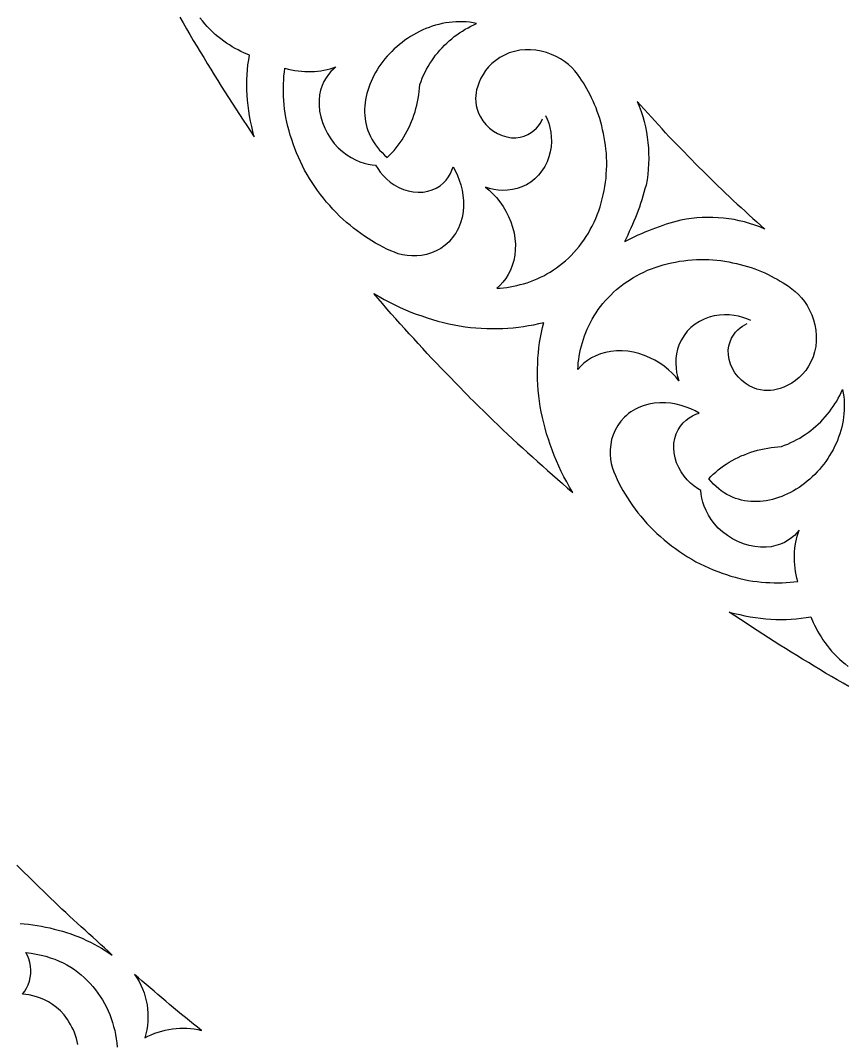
# Model space of a CAD drawing. Extents: x -1903 to -234, y -575 to 545.
# Drawn here: x -1659 to -1506.8, y -367.3 to -178.6 of the extents above; entities that cross this region are included whole.
import ezdxf

# ---------------------------------------------------------------- set-up
doc = ezdxf.new("R2010")
doc.units = 0
doc.layers.add('LAYER_1', color=18, linetype='CONTINUOUS')

msp = doc.modelspace()

# ---------------------------------------------------------------- linework, layer by layer
at = {"layer": 'LAYER_1'}
msp.add_lwpolyline([(-1342.91, 545.22, 0.414214), (-1902.91, -14.78, 0.414214), (-1342.91, -574.78, 0.414214), (-782.91, -14.78, 0.414214)], format="xyb", close=True, dxfattribs=at)
for points in [[(-1629.55, -178.03), (-1628.94, -179.11), (-1628.32, -180.18), (-1627.71, -181.26), (-1627.1, -182.33), (-1626.46, -183.39), (-1625.82, -184.45), (-1625.17, -185.5), (-1624.52, -186.56), (-1623.88, -187.61), (-1623.23, -188.67), (-1622.58, -189.72), (-1621.94, -190.78), (-1621.28, -191.83), (-1620.6, -192.86), (-1619.92, -193.9), (-1619.24, -194.93), (-1618.56, -195.97), (-1617.88, -197), (-1617.21, -198.03), (-1616.53, -199.07), (-1615.85, -200.1), (-1616.1, -199.14), (-1616.32, -198.17), (-1616.53, -197.2), (-1616.7, -196.24), (-1616.85, -195.28), (-1616.98, -194.32), (-1617.08, -193.37), (-1617.15, -192.42), (-1617.2, -191.48), (-1617.22, -190.54), (-1617.21, -189.61), (-1617.18, -188.68), (-1617.1, -187.75), (-1617, -186.83), (-1616.87, -185.92), (-1616.71, -185.02), (-1617.76, -184.6), (-1618.29, -184.34), (-1618.82, -184.09), (-1619.35, -183.8), (-1619.89, -183.5), (-1620.42, -183.16), (-1620.95, -182.82), (-1621.48, -182.44), (-1622, -182.06), (-1622.52, -181.64), (-1623.04, -181.21), (-1623.54, -180.75), (-1624.03, -180.27), (-1624.5, -179.76), (-1624.97, -179.24), (-1625.41, -178.69), (-1625.86, -178.15)], [(-1562.11, -196.14), (-1561.8, -196.84), (-1561.53, -197.58), (-1561.32, -198.38), (-1561.15, -199.21), (-1561.06, -200.09), (-1561.04, -200.99), (-1561.1, -201.92), (-1561.24, -202.86), (-1561.49, -203.79), (-1561.82, -204.7), (-1562.26, -205.57), (-1562.78, -206.39), (-1563.39, -207.15), (-1564.08, -207.83), (-1564.83, -208.43), (-1565.64, -208.93), (-1566.48, -209.33), (-1567.35, -209.63), (-1568.24, -209.83), (-1569.12, -209.94), (-1569.99, -209.97), (-1570.84, -209.91), (-1571.66, -209.79), (-1572.44, -209.62), (-1573.19, -209.39), (-1572.49, -209.96), (-1571.82, -210.6), (-1571.16, -211.31), (-1570.54, -212.09), (-1569.96, -212.92), (-1569.43, -213.82), (-1568.95, -214.76), (-1568.53, -215.74), (-1568.19, -216.75), (-1567.93, -217.78), (-1567.76, -218.83), (-1567.68, -219.88), (-1567.69, -220.91), (-1567.8, -221.92), (-1567.98, -222.89), (-1568.25, -223.82), (-1568.59, -224.69), (-1569, -225.49), (-1569.46, -226.23), (-1569.98, -226.9), (-1570.53, -227.5), (-1571.1, -228.03), (-1570.5, -227.98), (-1569.89, -227.94), (-1569.27, -227.85), (-1568.65, -227.77), (-1568.02, -227.64), (-1567.4, -227.52), (-1566.77, -227.35), (-1566.15, -227.19), (-1565.52, -226.99), (-1564.9, -226.78), (-1564.28, -226.53), (-1563.67, -226.28), (-1563.06, -225.99), (-1562.45, -225.7), (-1561.85, -225.36), (-1561.25, -225.03), (-1560.67, -224.64), (-1560.09, -224.26), (-1559.53, -223.83), (-1558.97, -223.41), (-1558.43, -222.93), (-1557.9, -222.46), (-1557.39, -221.95), (-1556.88, -221.43), (-1556.4, -220.87), (-1555.92, -220.32), (-1555.48, -219.72), (-1555.04, -219.13), (-1554.63, -218.5), (-1554.22, -217.87), (-1553.86, -217.2), (-1553.49, -216.54), (-1553.17, -215.85), (-1552.85, -215.16), (-1552.57, -214.45), (-1552.29, -213.73), (-1552.06, -213), (-1551.83, -212.27), (-1551.64, -211.52), (-1551.46, -210.78), (-1551.31, -210.01), (-1551.16, -209.25), (-1551.06, -208.48), (-1550.96, -207.71), (-1550.91, -206.94), (-1550.85, -206.17), (-1550.84, -205.41), (-1550.83, -204.64), (-1550.86, -203.89), (-1550.9, -203.13), (-1550.97, -202.39), (-1551.05, -201.65), (-1551.16, -200.93), (-1551.28, -200.2), (-1551.43, -199.5), (-1551.58, -198.79), (-1551.76, -198.09), (-1551.93, -197.4), (-1552.13, -196.73), (-1552.34, -196.06), (-1552.57, -195.41), (-1552.8, -194.77), (-1553.07, -194.15), (-1553.33, -193.53), (-1553.61, -192.94), (-1553.89, -192.35), (-1554.2, -191.79), (-1554.5, -191.23), (-1554.83, -190.7), (-1555.14, -190.17), (-1555.47, -189.65), (-1555.79, -189.14), (-1556.23, -188.53), (-1556.73, -187.93), (-1557.29, -187.34), (-1557.91, -186.77), (-1558.6, -186.23), (-1559.35, -185.73), (-1560.17, -185.28), (-1561.04, -184.89), (-1561.96, -184.56), (-1562.91, -184.3), (-1563.89, -184.12), (-1564.88, -184.04), (-1565.89, -184.05), (-1566.88, -184.15), (-1567.86, -184.35), (-1568.8, -184.64), (-1569.69, -185.02), (-1570.53, -185.47), (-1571.3, -186), (-1572, -186.58), (-1572.63, -187.21), (-1573.17, -187.88), (-1573.64, -188.58), (-1574.04, -189.29), (-1574.36, -190.01), (-1574.62, -190.73), (-1574.82, -191.45), (-1574.92, -191.93), (-1574.99, -192.46), (-1575.02, -193.04), (-1574.99, -193.66), (-1574.9, -194.32), (-1574.73, -195.01), (-1574.47, -195.72), (-1574.11, -196.44), (-1573.66, -197.15), (-1573.11, -197.84), (-1572.47, -198.48), (-1571.74, -199.04), (-1570.95, -199.51), (-1570.12, -199.88), (-1569.26, -200.13), (-1568.4, -200.26), (-1567.57, -200.26), (-1566.78, -200.16), (-1566.04, -199.96), (-1565.37, -199.68), (-1564.77, -199.33), (-1564.25, -198.94), (-1563.81, -198.53), (-1563.43, -198.09), (-1563.12, -197.65), (-1562.86, -197.21), (-1562.66, -196.78)], [(-1533.84, -205.7), (-1534.52, -204.99), (-1535.2, -204.29), (-1535.88, -203.59), (-1536.57, -202.88), (-1537.25, -202.18), (-1537.93, -201.48), (-1538.61, -200.77), (-1539.29, -200.07), (-1539.96, -199.36), (-1540.62, -198.63), (-1541.28, -197.91), (-1541.94, -197.18), (-1542.6, -196.46), (-1543.26, -195.74), (-1543.92, -195.01), (-1544.58, -194.29), (-1545.24, -193.56), (-1544.85, -194.47), (-1544.5, -195.4), (-1544.19, -196.34), (-1543.92, -197.29), (-1543.69, -198.25), (-1543.5, -199.21), (-1543.34, -200.19), (-1543.23, -201.17), (-1543.15, -202.16), (-1543.1, -203.14), (-1543.08, -204.12), (-1543.1, -205.1), (-1543.16, -206.08), (-1543.26, -207.06), (-1543.4, -208.04), (-1543.58, -209.01), (-1543.77, -209.69), (-1543.96, -210.37), (-1544.16, -211.04), (-1544.36, -211.71), (-1544.59, -212.37), (-1544.81, -213.04), (-1545.05, -213.69), (-1545.29, -214.35), (-1545.55, -215), (-1545.81, -215.65), (-1546.09, -216.29), (-1546.36, -216.94), (-1546.66, -217.57), (-1546.96, -218.2), (-1547.27, -218.83), (-1547.58, -219.45)], [(-1533.83, -205.71), (-1533.12, -206.39), (-1532.42, -207.07), (-1531.72, -207.75), (-1531.01, -208.43), (-1530.31, -209.11), (-1529.61, -209.8), (-1528.9, -210.48), (-1528.2, -211.16), (-1527.49, -211.83), (-1526.77, -212.49), (-1526.04, -213.15), (-1525.32, -213.81), (-1524.59, -214.47), (-1523.87, -215.13), (-1523.14, -215.79), (-1522.42, -216.44), (-1521.69, -217.1), (-1522.61, -216.72), (-1523.53, -216.37), (-1524.47, -216.06), (-1525.42, -215.79), (-1526.38, -215.56), (-1527.35, -215.37), (-1528.32, -215.21), (-1529.3, -215.09), (-1530.29, -215.01), (-1531.28, -214.97), (-1532.25, -214.95), (-1533.23, -214.97), (-1534.21, -215.03), (-1535.19, -215.13), (-1536.17, -215.27), (-1537.15, -215.45), (-1537.82, -215.64), (-1538.5, -215.82), (-1539.17, -216.03), (-1539.84, -216.23), (-1540.5, -216.46), (-1541.17, -216.68), (-1541.83, -216.92), (-1542.48, -217.16), (-1543.13, -217.42), (-1543.78, -217.68), (-1544.43, -217.96), (-1545.07, -218.23), (-1545.7, -218.53), (-1546.33, -218.82), (-1546.96, -219.14), (-1547.58, -219.45)], [(-1524.27, -233.98), (-1524.97, -233.67), (-1525.71, -233.4), (-1526.51, -233.18), (-1527.35, -233.02), (-1528.22, -232.93), (-1529.13, -232.9), (-1530.05, -232.96), (-1530.99, -233.11), (-1531.92, -233.35), (-1532.83, -233.69), (-1533.7, -234.12), (-1534.53, -234.65), (-1535.29, -235.26), (-1535.97, -235.95), (-1536.56, -236.7), (-1537.06, -237.5), (-1537.46, -238.35), (-1537.76, -239.22), (-1537.96, -240.1), (-1538.07, -240.99), (-1538.1, -241.86), (-1538.05, -242.71), (-1537.93, -243.53), (-1537.75, -244.31), (-1537.52, -245.06), (-1538.09, -244.36), (-1538.73, -243.68), (-1539.44, -243.03), (-1540.22, -242.41), (-1541.06, -241.83), (-1541.95, -241.3), (-1542.89, -240.82), (-1543.87, -240.4), (-1544.88, -240.06), (-1545.92, -239.8), (-1546.96, -239.63), (-1548.01, -239.55), (-1549.04, -239.56), (-1550.05, -239.66), (-1551.03, -239.85), (-1551.95, -240.12), (-1552.82, -240.46), (-1553.63, -240.87), (-1554.37, -241.33), (-1555.03, -241.84), (-1555.63, -242.39), (-1556.16, -242.97), (-1556.12, -242.37), (-1556.07, -241.76), (-1555.98, -241.14), (-1555.9, -240.52), (-1555.77, -239.89), (-1555.65, -239.27), (-1555.49, -238.64), (-1555.32, -238.02), (-1555.12, -237.39), (-1554.91, -236.77), (-1554.66, -236.15), (-1554.42, -235.53), (-1554.12, -234.92), (-1553.83, -234.31), (-1553.5, -233.72), (-1553.16, -233.12), (-1552.78, -232.54), (-1552.39, -231.96), (-1551.97, -231.4), (-1551.54, -230.84), (-1551.07, -230.3), (-1550.59, -229.77), (-1550.08, -229.26), (-1549.56, -228.75), (-1549.01, -228.27), (-1548.45, -227.79), (-1547.85, -227.35), (-1547.26, -226.9), (-1546.63, -226.5), (-1546, -226.09), (-1545.34, -225.73), (-1544.67, -225.36), (-1543.98, -225.04), (-1543.29, -224.71), (-1542.58, -224.44), (-1541.87, -224.16), (-1541.13, -223.93), (-1540.4, -223.69), (-1539.65, -223.51), (-1538.91, -223.32), (-1538.15, -223.18), (-1537.38, -223.03), (-1536.61, -222.93), (-1535.84, -222.83), (-1535.07, -222.77), (-1534.3, -222.72), (-1533.54, -222.71), (-1532.78, -222.7), (-1532.02, -222.73), (-1531.27, -222.76), (-1530.52, -222.84), (-1529.78, -222.91), (-1529.06, -223.03), (-1528.33, -223.14), (-1527.63, -223.3), (-1526.92, -223.45), (-1526.23, -223.62), (-1525.53, -223.8), (-1524.86, -224), (-1524.19, -224.21), (-1523.54, -224.44), (-1522.9, -224.67), (-1522.28, -224.93), (-1521.66, -225.19), (-1521.07, -225.48), (-1520.48, -225.76), (-1519.92, -226.07), (-1519.36, -226.37), (-1518.83, -226.69), (-1518.3, -227.01), (-1517.79, -227.34), (-1517.27, -227.66), (-1516.66, -228.1), (-1516.06, -228.59), (-1515.47, -229.15), (-1514.9, -229.78), (-1514.36, -230.47), (-1513.87, -231.22), (-1513.41, -232.04), (-1513.02, -232.91), (-1512.7, -233.83), (-1512.43, -234.78), (-1512.26, -235.75), (-1512.17, -236.75), (-1512.18, -237.75), (-1512.28, -238.75), (-1512.48, -239.73), (-1512.77, -240.67), (-1513.15, -241.56), (-1513.61, -242.4), (-1514.13, -243.17), (-1514.71, -243.87), (-1515.35, -244.49), (-1516.02, -245.04), (-1516.71, -245.51), (-1517.42, -245.91), (-1518.14, -246.23), (-1518.86, -246.49), (-1519.58, -246.69), (-1520.06, -246.79), (-1520.59, -246.86), (-1521.17, -246.89), (-1521.79, -246.86), (-1522.45, -246.77), (-1523.15, -246.6), (-1523.85, -246.34), (-1524.57, -245.98), (-1525.29, -245.53), (-1525.97, -244.98), (-1526.61, -244.34), (-1527.17, -243.61), (-1527.65, -242.82), (-1528.01, -241.99), (-1528.26, -241.13), (-1528.39, -240.27), (-1528.4, -239.44), (-1528.29, -238.64), (-1528.09, -237.9), (-1527.81, -237.23), (-1527.46, -236.64), (-1527.08, -236.12), (-1526.66, -235.67), (-1526.22, -235.3), (-1525.78, -234.99), (-1525.34, -234.73), (-1524.91, -234.53)], [(-1576.2, -248.05), (-1577.06, -247.16), (-1577.92, -246.28), (-1578.78, -245.39), (-1579.64, -244.5), (-1580.5, -243.61), (-1581.36, -242.73), (-1582.22, -241.84), (-1583.08, -240.95), (-1583.92, -240.05), (-1584.75, -239.13), (-1585.59, -238.22), (-1586.42, -237.31), (-1587.25, -236.39), (-1588.08, -235.48), (-1588.91, -234.56), (-1589.75, -233.65), (-1590.57, -232.73), (-1591.37, -231.79), (-1592.18, -230.85), (-1592.98, -229.91), (-1593.78, -228.97), (-1592.82, -229.53), (-1591.86, -230.08), (-1590.9, -230.59), (-1589.93, -231.09), (-1588.96, -231.56), (-1587.96, -231.99), (-1586.96, -232.4), (-1585.96, -232.78), (-1584.96, -233.13), (-1583.96, -233.47), (-1582.96, -233.78), (-1581.96, -234.06), (-1580.96, -234.32), (-1579.96, -234.56), (-1578.97, -234.77), (-1577.97, -234.96), (-1576.97, -235.11), (-1575.96, -235.23), (-1574.96, -235.32), (-1573.96, -235.4), (-1572.97, -235.44), (-1571.98, -235.46), (-1571, -235.46), (-1570.02, -235.43), (-1569.05, -235.38), (-1568.08, -235.3), (-1567.12, -235.2), (-1566.17, -235.07), (-1565.23, -234.91), (-1564.29, -234.74), (-1563.36, -234.53), (-1562.44, -234.31)], [(-1576.18, -248.07), (-1575.3, -248.93), (-1574.41, -249.79), (-1573.52, -250.65), (-1572.63, -251.51), (-1571.75, -252.37), (-1570.86, -253.23), (-1569.97, -254.09), (-1569.08, -254.95), (-1568.18, -255.79), (-1567.27, -256.62), (-1566.35, -257.45), (-1565.44, -258.29), (-1564.52, -259.12), (-1563.61, -259.95), (-1562.69, -260.78), (-1561.78, -261.61), (-1560.86, -262.44), (-1559.92, -263.24), (-1558.98, -264.04), (-1558.04, -264.85), (-1557.1, -265.65), (-1557.67, -264.69), (-1558.21, -263.73), (-1558.73, -262.77), (-1559.22, -261.8), (-1559.69, -260.83), (-1560.12, -259.83), (-1560.53, -258.83), (-1560.91, -257.83), (-1561.27, -256.83), (-1561.6, -255.83), (-1561.91, -254.83), (-1562.19, -253.83), (-1562.45, -252.83), (-1562.69, -251.83), (-1562.9, -250.83), (-1563.09, -249.84), (-1563.24, -248.84), (-1563.36, -247.83), (-1563.46, -246.83), (-1563.53, -245.83), (-1563.57, -244.84), (-1563.59, -243.85), (-1563.59, -242.87), (-1563.56, -241.89), (-1563.51, -240.92), (-1563.43, -239.95), (-1563.33, -238.99), (-1563.2, -238.04), (-1563.05, -237.1), (-1562.87, -236.16), (-1562.67, -235.23), (-1562.44, -234.31)], [(-1506.16, -301.42), (-1507.24, -300.81), (-1508.31, -300.19), (-1509.39, -299.58), (-1510.46, -298.97), (-1511.53, -298.33), (-1512.58, -297.68), (-1513.64, -297.04), (-1514.69, -296.39), (-1515.75, -295.74), (-1516.8, -295.1), (-1517.86, -294.45), (-1518.91, -293.81), (-1519.96, -293.15), (-1520.99, -292.47), (-1522.03, -291.79), (-1523.06, -291.11), (-1524.1, -290.43), (-1525.13, -289.75), (-1526.17, -289.07), (-1527.2, -288.39), (-1528.24, -287.71), (-1527.27, -287.97), (-1526.3, -288.19), (-1525.34, -288.39), (-1524.37, -288.57), (-1523.41, -288.72), (-1522.46, -288.85), (-1521.5, -288.95), (-1520.55, -289.02), (-1519.61, -289.07), (-1518.67, -289.09), (-1517.74, -289.08), (-1516.81, -289.05), (-1515.89, -288.97), (-1514.96, -288.87), (-1514.05, -288.74), (-1513.15, -288.58), (-1512.73, -289.63), (-1512.48, -290.16), (-1512.22, -290.69), (-1511.93, -291.22), (-1511.63, -291.75), (-1511.29, -292.29), (-1510.96, -292.82), (-1510.57, -293.34), (-1510.19, -293.87), (-1509.77, -294.39), (-1509.34, -294.91), (-1508.88, -295.41), (-1508.4, -295.9), (-1507.89, -296.37), (-1507.38, -296.84), (-1506.83, -297.28), (-1506.28, -297.72)], [(-1659.05, -345.11), (-1658.26, -345.17), (-1657.47, -345.26), (-1656.68, -345.36), (-1655.89, -345.49), (-1655.11, -345.62), (-1654.33, -345.79), (-1653.55, -345.96), (-1652.77, -346.15), (-1651.99, -346.34), (-1651.22, -346.57), (-1650.45, -346.8), (-1649.7, -347.06), (-1648.95, -347.32), (-1648.21, -347.62), (-1647.48, -347.92), (-1646.76, -348.25), (-1646.05, -348.58), (-1645.36, -348.94), (-1644.67, -349.31), (-1644, -349.7), (-1643.33, -350.09), (-1642.69, -350.51), (-1642.05, -350.94), (-1642.76, -350.28), (-1643.48, -349.63), (-1644.19, -348.98), (-1644.91, -348.33), (-1645.62, -347.68), (-1646.33, -347.03), (-1647.05, -346.38), (-1647.76, -345.73), (-1648.48, -345.08), (-1649.19, -344.43), (-1649.91, -343.78), (-1650.62, -343.13), (-1651.32, -342.47), (-1652.02, -341.8), (-1652.71, -341.12), (-1653.4, -340.45), (-1654.1, -339.78), (-1654.79, -339.11), (-1655.49, -338.43), (-1656.18, -337.76), (-1656.87, -337.09), (-1657.57, -336.42), (-1658.26, -335.74), (-1658.95, -335.07), (-1659.65, -334.4)], [(-1648.4, -367.44), (-1648.5, -366.87), (-1648.65, -366.31), (-1648.8, -365.76), (-1649.01, -365.23), (-1649.21, -364.71), (-1649.47, -364.22), (-1649.72, -363.73), (-1650.02, -363.28), (-1650.3, -362.82), (-1650.62, -362.41), (-1650.93, -361.99), (-1651.61, -361.25), (-1652.33, -360.6), (-1653.06, -360.05), (-1653.81, -359.58), (-1654.55, -359.19), (-1655.28, -358.87), (-1655.99, -358.63), (-1656.68, -358.44), (-1657.34, -358.3), (-1657.97, -358.21), (-1658.58, -358.15), (-1658.19, -357.63), (-1657.84, -357.06), (-1657.55, -356.45), (-1657.32, -355.79), (-1657.15, -355.11), (-1657.06, -354.41), (-1657.04, -353.71), (-1657.09, -353.01), (-1657.22, -352.33), (-1657.4, -351.67), (-1657.65, -351.05), (-1657.95, -350.47), (-1656.99, -350.6), (-1656.06, -350.76), (-1655.17, -350.95), (-1654.3, -351.18), (-1653.46, -351.44), (-1652.65, -351.73), (-1651.86, -352.05), (-1651.11, -352.4), (-1650.39, -352.78), (-1649.69, -353.19), (-1649.02, -353.63), (-1648.38, -354.09), (-1647.77, -354.58), (-1647.19, -355.09), (-1646.64, -355.62), (-1646.11, -356.18), (-1645.61, -356.76), (-1645.14, -357.36), (-1644.68, -357.96), (-1644.25, -358.58), (-1643.84, -359.22), (-1643.47, -359.88), (-1643.12, -360.55), (-1642.79, -361.23), (-1642.5, -361.93), (-1642.23, -362.65), (-1641.99, -363.37), (-1641.78, -364.11), (-1641.59, -364.85), (-1641.43, -365.61), (-1641.3, -366.37), (-1641.2, -367.14), (-1641.12, -367.91)]]:
    msp.add_lwpolyline(points, dxfattribs=at)
for points in [[(-1574.82, -179.2), (-1575.46, -179.08), (-1576.1, -178.99), (-1576.74, -178.92), (-1577.38, -178.89), (-1578.01, -178.88), (-1578.65, -178.89), (-1579.28, -178.94), (-1579.91, -179.01), (-1580.54, -179.1), (-1581.16, -179.22), (-1581.78, -179.36), (-1582.39, -179.52), (-1583, -179.71), (-1583.6, -179.92), (-1584.19, -180.15), (-1584.77, -180.4), (-1585.35, -180.67), (-1585.91, -180.96), (-1586.47, -181.27), (-1587.01, -181.59), (-1587.55, -181.94), (-1588.07, -182.3), (-1588.58, -182.68), (-1589.07, -183.07), (-1589.56, -183.48), (-1590.03, -183.9), (-1590.48, -184.34), (-1590.92, -184.79), (-1591.34, -185.25), (-1591.74, -185.72), (-1592.13, -186.21), (-1592.5, -186.71), (-1592.85, -187.21), (-1593.18, -187.73), (-1593.49, -188.26), (-1593.78, -188.79), (-1594.05, -189.33), (-1594.3, -189.88), (-1594.53, -190.43), (-1594.73, -190.99), (-1594.91, -191.55), (-1595.07, -192.12), (-1595.2, -192.69), (-1595.31, -193.26), (-1595.39, -193.84), (-1595.45, -194.41), (-1595.48, -194.99), (-1595.48, -195.56), (-1595.46, -196.14), (-1595.4, -196.71), (-1595.32, -197.28), (-1595.21, -197.84), (-1595.07, -198.4), (-1594.88, -198.94), (-1594.67, -199.48), (-1594.42, -200.01), (-1594.15, -200.54), (-1593.84, -201.05), (-1593.5, -201.55), (-1593.12, -202.05), (-1592.72, -202.53), (-1592.28, -202.99), (-1591.8, -203.45), (-1591.3, -203.89), (-1590.87, -203.47), (-1590.45, -203.04), (-1590.05, -202.59), (-1589.65, -202.13), (-1589.28, -201.64), (-1588.91, -201.15), (-1588.57, -200.63), (-1588.23, -200.12), (-1587.92, -199.57), (-1587.62, -199.02), (-1587.34, -198.46), (-1587.07, -197.89), (-1586.83, -197.3), (-1586.59, -196.71), (-1586.39, -196.1), (-1586.19, -195.5), (-1586.02, -194.88), (-1585.86, -194.26), (-1585.73, -193.63), (-1585.6, -193.01), (-1585.51, -192.37), (-1585.42, -191.74), (-1585.37, -191.11), (-1585.31, -190.47), (-1585.08, -189.89), (-1584.86, -189.31), (-1584.6, -188.75), (-1584.34, -188.19), (-1584.05, -187.65), (-1583.76, -187.11), (-1583.43, -186.59), (-1583.1, -186.06), (-1582.74, -185.56), (-1582.39, -185.07), (-1582, -184.59), (-1581.6, -184.12), (-1581.19, -183.67), (-1580.77, -183.23), (-1580.32, -182.81), (-1579.88, -182.4), (-1579.41, -182.01), (-1578.94, -181.63), (-1578.45, -181.27), (-1577.96, -180.92), (-1577.45, -180.6), (-1576.94, -180.28), (-1576.41, -179.99), (-1575.89, -179.71), (-1575.35, -179.46)], [(-1579.15, -205.66), (-1578.74, -206.41), (-1578.37, -207.21), (-1578.04, -208.06), (-1577.76, -208.97), (-1577.52, -209.91), (-1577.35, -210.88), (-1577.25, -211.88), (-1577.25, -212.91), (-1577.33, -213.94), (-1577.52, -214.96), (-1577.8, -215.96), (-1578, -216.44), (-1578.19, -216.92), (-1578.43, -217.37), (-1578.67, -217.83), (-1578.96, -218.25), (-1579.25, -218.67), (-1579.58, -219.05), (-1579.91, -219.43), (-1580.64, -220.1), (-1581.44, -220.67), (-1582.28, -221.14), (-1583.16, -221.51), (-1584.06, -221.78), (-1584.97, -221.96), (-1585.87, -222.05), (-1586.77, -222.05), (-1587.64, -221.98), (-1588.49, -221.85), (-1589.3, -221.66), (-1589.99, -221.38), (-1590.68, -221.1), (-1591.38, -220.78), (-1592.07, -220.46), (-1592.76, -220.08), (-1593.45, -219.71), (-1594.13, -219.29), (-1594.81, -218.87), (-1595.49, -218.41), (-1596.18, -217.95), (-1596.85, -217.45), (-1597.52, -216.95), (-1598.18, -216.41), (-1598.84, -215.87), (-1599.49, -215.29), (-1600.13, -214.71), (-1600.75, -214.08), (-1601.35, -213.45), (-1601.93, -212.78), (-1602.51, -212.12), (-1603.07, -211.42), (-1603.62, -210.72), (-1604.15, -210), (-1604.67, -209.28), (-1605.16, -208.53), (-1605.65, -207.78), (-1606.11, -207.02), (-1606.56, -206.25), (-1606.95, -205.45), (-1607.34, -204.66), (-1607.7, -203.85), (-1608.05, -203.04), (-1608.36, -202.23), (-1608.67, -201.42), (-1608.94, -200.61), (-1609.2, -199.79), (-1609.43, -198.98), (-1609.65, -198.17), (-1609.83, -197.37), (-1610.01, -196.56), (-1610.13, -195.76), (-1610.24, -194.96), (-1610.32, -194.17), (-1610.39, -193.38), (-1610.42, -192.6), (-1610.46, -191.83), (-1610.45, -191.08), (-1610.44, -190.33), (-1610.4, -189.6), (-1610.36, -188.87), (-1610.28, -188.17), (-1610.2, -187.47), (-1609.59, -187.62), (-1608.98, -187.76), (-1608.37, -187.86), (-1607.76, -187.96), (-1607.15, -188.02), (-1606.54, -188.07), (-1605.94, -188.08), (-1605.34, -188.08), (-1604.74, -188.04), (-1604.15, -188), (-1603.57, -187.92), (-1602.98, -187.83), (-1602.42, -187.7), (-1601.85, -187.57), (-1601.31, -187.39), (-1600.77, -187.22), (-1601.25, -187.61), (-1601.73, -188.07), (-1602.18, -188.61), (-1602.61, -189.21), (-1603, -189.89), (-1603.33, -190.65), (-1603.6, -191.48), (-1603.79, -192.37), (-1603.89, -193.32), (-1603.89, -194.31), (-1603.78, -195.34), (-1603.57, -196.4), (-1603.26, -197.45), (-1602.84, -198.49), (-1602.34, -199.49), (-1601.74, -200.44), (-1601.08, -201.32), (-1600.36, -202.12), (-1599.58, -202.82), (-1598.77, -203.42), (-1597.96, -203.94), (-1597.15, -204.36), (-1596.35, -204.7), (-1595.57, -204.96), (-1594.83, -205.14), (-1594.12, -205.25), (-1593.45, -205.31), (-1593.06, -205.96), (-1592.6, -206.61), (-1592.08, -207.25), (-1591.47, -207.87), (-1590.78, -208.44), (-1590.02, -208.96), (-1589.2, -209.42), (-1588.33, -209.8), (-1587.43, -210.08), (-1586.51, -210.26), (-1585.59, -210.33), (-1584.69, -210.29), (-1583.83, -210.14), (-1583.01, -209.89), (-1582.26, -209.54), (-1581.58, -209.11), (-1580.98, -208.62), (-1580.46, -208.07), (-1580.02, -207.49), (-1579.66, -206.89), (-1579.37, -206.27)], [(-1507.34, -246.69), (-1507.21, -247.33), (-1507.12, -247.96), (-1507.05, -248.6), (-1507.02, -249.24), (-1507.01, -249.88), (-1507.03, -250.52), (-1507.07, -251.15), (-1507.14, -251.78), (-1507.23, -252.41), (-1507.35, -253.03), (-1507.49, -253.65), (-1507.66, -254.26), (-1507.84, -254.87), (-1508.05, -255.46), (-1508.28, -256.06), (-1508.53, -256.64), (-1508.8, -257.21), (-1509.09, -257.78), (-1509.4, -258.34), (-1509.73, -258.88), (-1510.07, -259.41), (-1510.43, -259.94), (-1510.81, -260.45), (-1511.2, -260.94), (-1511.61, -261.42), (-1512.03, -261.89), (-1512.47, -262.35), (-1512.92, -262.78), (-1513.38, -263.21), (-1513.86, -263.61), (-1514.34, -264), (-1514.84, -264.37), (-1515.35, -264.72), (-1515.86, -265.05), (-1516.39, -265.36), (-1516.92, -265.65), (-1517.46, -265.92), (-1518.01, -266.17), (-1518.56, -266.4), (-1519.12, -266.6), (-1519.68, -266.78), (-1520.25, -266.94), (-1520.82, -267.07), (-1521.39, -267.18), (-1521.97, -267.26), (-1522.55, -267.32), (-1523.12, -267.35), (-1523.7, -267.35), (-1524.27, -267.33), (-1524.84, -267.27), (-1525.41, -267.19), (-1525.98, -267.08), (-1526.53, -266.93), (-1527.08, -266.75), (-1527.61, -266.54), (-1528.14, -266.29), (-1528.67, -266.02), (-1529.18, -265.71), (-1529.69, -265.37), (-1530.18, -264.99), (-1530.66, -264.59), (-1531.13, -264.15), (-1531.58, -263.67), (-1532.02, -263.16), (-1531.6, -262.74), (-1531.18, -262.32), (-1530.72, -261.92), (-1530.26, -261.52), (-1529.77, -261.15), (-1529.28, -260.78), (-1528.77, -260.44), (-1528.25, -260.1), (-1527.7, -259.79), (-1527.16, -259.48), (-1526.59, -259.21), (-1526.02, -258.94), (-1525.43, -258.7), (-1524.84, -258.46), (-1524.24, -258.26), (-1523.63, -258.05), (-1523.01, -257.89), (-1522.39, -257.72), (-1521.77, -257.6), (-1521.14, -257.47), (-1520.51, -257.38), (-1519.87, -257.29), (-1519.24, -257.24), (-1518.6, -257.17), (-1518.02, -256.95), (-1517.45, -256.73), (-1516.89, -256.47), (-1516.33, -256.21), (-1515.78, -255.92), (-1515.24, -255.63), (-1514.72, -255.3), (-1514.2, -254.97), (-1513.7, -254.61), (-1513.2, -254.25), (-1512.72, -253.86), (-1512.25, -253.47), (-1511.81, -253.05), (-1511.36, -252.63), (-1510.94, -252.19), (-1510.53, -251.74), (-1510.14, -251.27), (-1509.76, -250.8), (-1509.4, -250.31), (-1509.05, -249.82), (-1508.73, -249.31), (-1508.41, -248.81), (-1508.13, -248.28), (-1507.84, -247.76), (-1507.59, -247.22)], [(-1533.79, -251.02), (-1534.54, -250.61), (-1535.34, -250.24), (-1536.2, -249.91), (-1537.1, -249.63), (-1538.04, -249.39), (-1539.01, -249.21), (-1540.01, -249.12), (-1541.04, -249.11), (-1542.07, -249.2), (-1543.09, -249.39), (-1544.09, -249.67), (-1544.57, -249.86), (-1545.05, -250.06), (-1545.51, -250.3), (-1545.96, -250.54), (-1546.38, -250.83), (-1546.8, -251.12), (-1547.18, -251.45), (-1547.56, -251.78), (-1548.23, -252.51), (-1548.8, -253.31), (-1549.28, -254.15), (-1549.65, -255.03), (-1549.92, -255.93), (-1550.09, -256.84), (-1550.18, -257.74), (-1550.18, -258.64), (-1550.11, -259.51), (-1549.98, -260.35), (-1549.79, -261.16), (-1549.51, -261.86), (-1549.23, -262.55), (-1548.92, -263.25), (-1548.59, -263.94), (-1548.21, -264.63), (-1547.84, -265.31), (-1547.42, -266), (-1547, -266.68), (-1546.54, -267.36), (-1546.08, -268.04), (-1545.58, -268.72), (-1545.08, -269.39), (-1544.54, -270.05), (-1544, -270.71), (-1543.42, -271.36), (-1542.84, -272), (-1542.21, -272.61), (-1541.58, -273.22), (-1540.92, -273.8), (-1540.25, -274.38), (-1539.55, -274.94), (-1538.86, -275.49), (-1538.13, -276.02), (-1537.41, -276.54), (-1536.66, -277.03), (-1535.92, -277.52), (-1535.15, -277.98), (-1534.38, -278.43), (-1533.59, -278.82), (-1532.79, -279.21), (-1531.98, -279.57), (-1531.18, -279.92), (-1530.36, -280.23), (-1529.55, -280.54), (-1528.74, -280.8), (-1527.92, -281.07), (-1527.11, -281.29), (-1526.3, -281.52), (-1525.5, -281.7), (-1524.7, -281.87), (-1523.89, -282), (-1523.09, -282.11), (-1522.3, -282.19), (-1521.51, -282.26), (-1520.74, -282.29), (-1519.96, -282.33), (-1519.21, -282.32), (-1518.46, -282.31), (-1517.73, -282.27), (-1517.01, -282.22), (-1516.3, -282.15), (-1515.6, -282.07), (-1515.75, -281.46), (-1515.89, -280.85), (-1515.99, -280.24), (-1516.09, -279.63), (-1516.15, -279.02), (-1516.2, -278.41), (-1516.21, -277.81), (-1516.21, -277.2), (-1516.17, -276.61), (-1516.13, -276.02), (-1516.05, -275.43), (-1515.96, -274.85), (-1515.83, -274.29), (-1515.7, -273.72), (-1515.52, -273.18), (-1515.35, -272.63), (-1515.74, -273.12), (-1516.21, -273.6), (-1516.74, -274.05), (-1517.34, -274.48), (-1518.02, -274.86), (-1518.78, -275.2), (-1519.61, -275.47), (-1520.5, -275.66), (-1521.45, -275.76), (-1522.45, -275.75), (-1523.48, -275.65), (-1524.53, -275.44), (-1525.58, -275.13), (-1526.62, -274.71), (-1527.62, -274.2), (-1528.57, -273.61), (-1529.45, -272.95), (-1530.25, -272.23), (-1530.95, -271.45), (-1531.55, -270.64), (-1532.07, -269.82), (-1532.49, -269.01), (-1532.83, -268.22), (-1533.09, -267.44), (-1533.27, -266.7), (-1533.38, -265.99), (-1533.44, -265.32), (-1534.09, -264.93), (-1534.74, -264.47), (-1535.38, -263.94), (-1536, -263.34), (-1536.57, -262.64), (-1537.09, -261.89), (-1537.55, -261.07), (-1537.93, -260.2), (-1538.21, -259.3), (-1538.4, -258.38), (-1538.47, -257.46), (-1538.43, -256.56), (-1538.27, -255.7), (-1538.02, -254.88), (-1537.67, -254.13), (-1537.24, -253.45), (-1536.75, -252.85), (-1536.2, -252.33), (-1535.62, -251.89), (-1535.02, -251.53), (-1534.41, -251.24)], [(-1637.93, -354.53), (-1637.49, -355.17), (-1637.1, -355.83), (-1636.75, -356.5), (-1636.44, -357.2), (-1636.18, -357.91), (-1635.95, -358.64), (-1635.77, -359.37), (-1635.62, -360.12), (-1635.53, -360.88), (-1635.47, -361.64), (-1635.46, -362.41), (-1635.49, -363.18), (-1635.56, -363.95), (-1635.68, -364.72), (-1635.84, -365.48), (-1636.05, -366.24), (-1635.45, -365.92), (-1634.83, -365.63), (-1634.2, -365.38), (-1633.57, -365.15), (-1632.92, -364.96), (-1632.27, -364.8), (-1631.61, -364.66), (-1630.94, -364.55), (-1630.27, -364.48), (-1629.6, -364.43), (-1628.92, -364.42), (-1628.25, -364.44), (-1627.58, -364.49), (-1626.91, -364.58), (-1626.25, -364.7), (-1625.59, -364.85), (-1626.33, -364.26), (-1627.07, -363.67), (-1627.81, -363.08), (-1628.54, -362.48), (-1629.28, -361.89), (-1630.01, -361.29), (-1630.73, -360.68), (-1631.45, -360.06), (-1632.17, -359.45), (-1632.89, -358.83), (-1633.61, -358.22), (-1634.33, -357.6), (-1635.05, -356.99), (-1635.77, -356.38), (-1636.49, -355.76), (-1637.21, -355.15)]]:
    msp.add_lwpolyline(points, close=True, dxfattribs=at)

doc.saveas('drawing.dxf')
